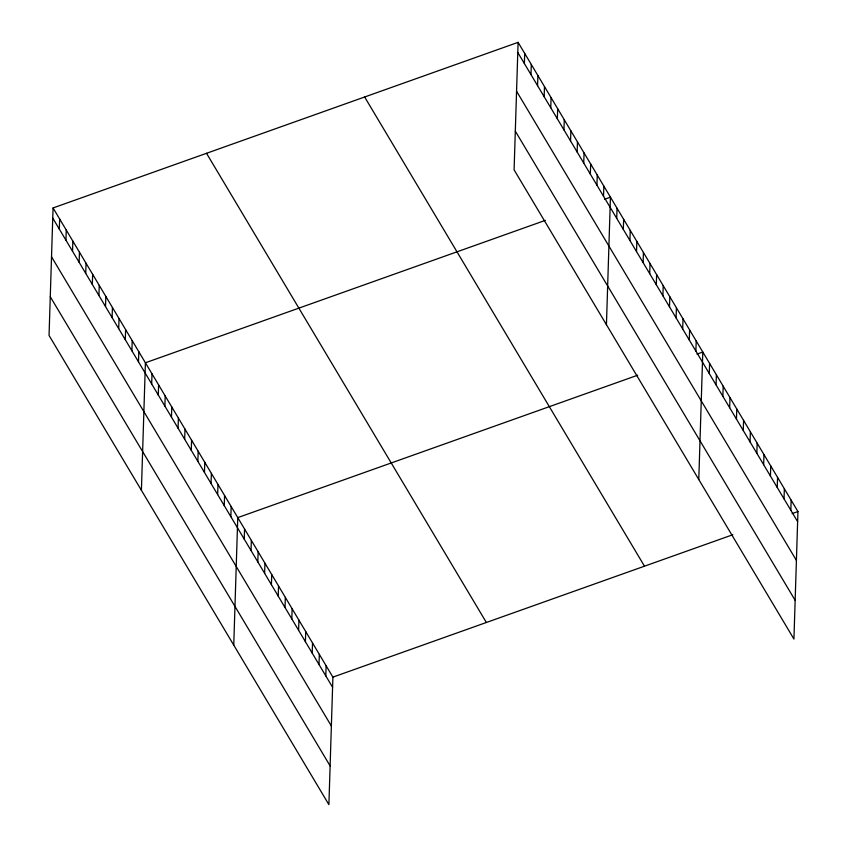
<?xml version="1.0" encoding="UTF-8"?>
<svg xmlns="http://www.w3.org/2000/svg" width="847" height="847" viewBox="0 0 847 847"><rect width="100%" height="100%" fill="white"/><g stroke="black" fill="none" stroke-linecap="round" stroke-linejoin="round"><path stroke-width="1.27" d="M53.065 207.949L49.052 335.454L328.901 804.65L332.903 677.134L53.065 207.949L518.099 42.35L797.948 511.546L793.935 639.051L514.097 169.866L518.099 42.35M59.343 229.135L59.661 219.002M65.939 240.199L66.257 230.066M72.535 251.252L72.853 241.12M79.131 262.316L79.449 252.184M85.727 273.369L86.045 263.248M92.323 284.433L92.641 274.301M98.919 295.497L99.237 285.365M105.515 306.55L105.833 296.418M112.111 317.614L112.429 307.482M118.707 328.668L119.025 318.536M125.303 339.732L125.621 329.599M131.899 350.785L132.217 340.663M138.495 361.849L138.813 351.717M141.407 490.297L145.409 362.781L545.341 220.368M151.687 383.966L152.005 373.834M158.283 395.03L158.601 384.898M164.879 406.084L165.197 395.962M171.475 417.148L171.793 407.015M178.071 428.211L178.389 418.079M184.667 439.265L184.985 429.133M191.263 450.329L191.581 440.196M197.859 461.382L198.177 451.25M204.455 472.446L204.783 462.314M211.051 483.499L211.379 473.378M217.658 494.563L217.975 484.431M224.254 505.627L224.571 495.495M230.85 516.681L231.167 506.548M233.751 645.128L237.763 517.612L637.696 375.2M244.243 539.137L244.561 529.004M251.03 550.529L251.358 540.397M257.827 561.921L258.144 551.799M264.624 573.324L264.942 563.191M271.421 584.716L271.739 574.584M278.218 596.108L278.536 585.976M285.016 607.5L285.333 597.379M291.813 618.903L292.13 608.771M298.61 630.295L298.927 620.163M305.407 641.687L305.725 631.555M312.204 653.079L312.522 642.958M319.001 664.482L319.319 654.35M325.788 675.874L326.116 665.742M524.378 63.536L524.695 53.414M530.974 74.6L531.291 64.467M537.57 85.663L537.887 75.531M544.166 96.717L544.483 86.585M550.762 107.781L551.079 97.649M557.358 118.834L557.675 108.702M563.954 129.898L564.271 119.766M570.55 140.962L570.867 130.83M577.146 152.015L577.463 141.883M583.742 163.079L584.059 152.947M590.338 174.133L590.655 164M596.934 185.197L597.251 175.064M603.53 196.25L603.847 186.128M606.441 324.697L610.443 197.182L604.631 199.257M616.722 218.378L617.05 208.246M623.318 229.431L623.646 219.299M629.924 240.495L630.242 230.363M636.521 251.548L636.838 241.416M643.117 262.612L643.434 252.48M649.713 273.676L650.03 263.544M656.309 284.73L656.626 274.597M662.905 295.794L663.222 285.661M669.501 306.847L669.818 296.715M676.097 317.911L676.414 307.779M682.693 328.964L683.01 318.843M689.289 340.028L689.606 329.896M695.885 351.092L696.202 340.96M698.786 479.529L702.798 352.013L696.986 354.088M709.278 373.538L709.595 363.416M716.075 384.94L716.393 374.808M722.872 396.332L723.19 386.2M729.669 407.725L729.987 397.592M736.456 419.117L736.784 408.985M743.253 430.52L743.571 420.387M750.05 441.912L750.368 431.779M756.847 453.304L757.165 443.172M763.645 464.696L763.962 454.564M770.442 476.099L770.759 465.966M777.239 487.491L777.557 477.359M784.036 498.883L784.354 488.751M790.833 510.275L791.151 500.143M332.903 677.134L732.846 534.722M792.136 513.61L797.948 511.546M517.782 52.482L797.63 521.667M516.564 91.222L796.413 560.407M515.304 131.126L795.153 600.322M364.634 96.992L644.482 566.188M206.52 153.296L486.369 622.492M52.747 218.071L332.585 687.266M51.529 256.81L331.368 726.006M50.269 296.725L330.118 765.91"/></g></svg>
